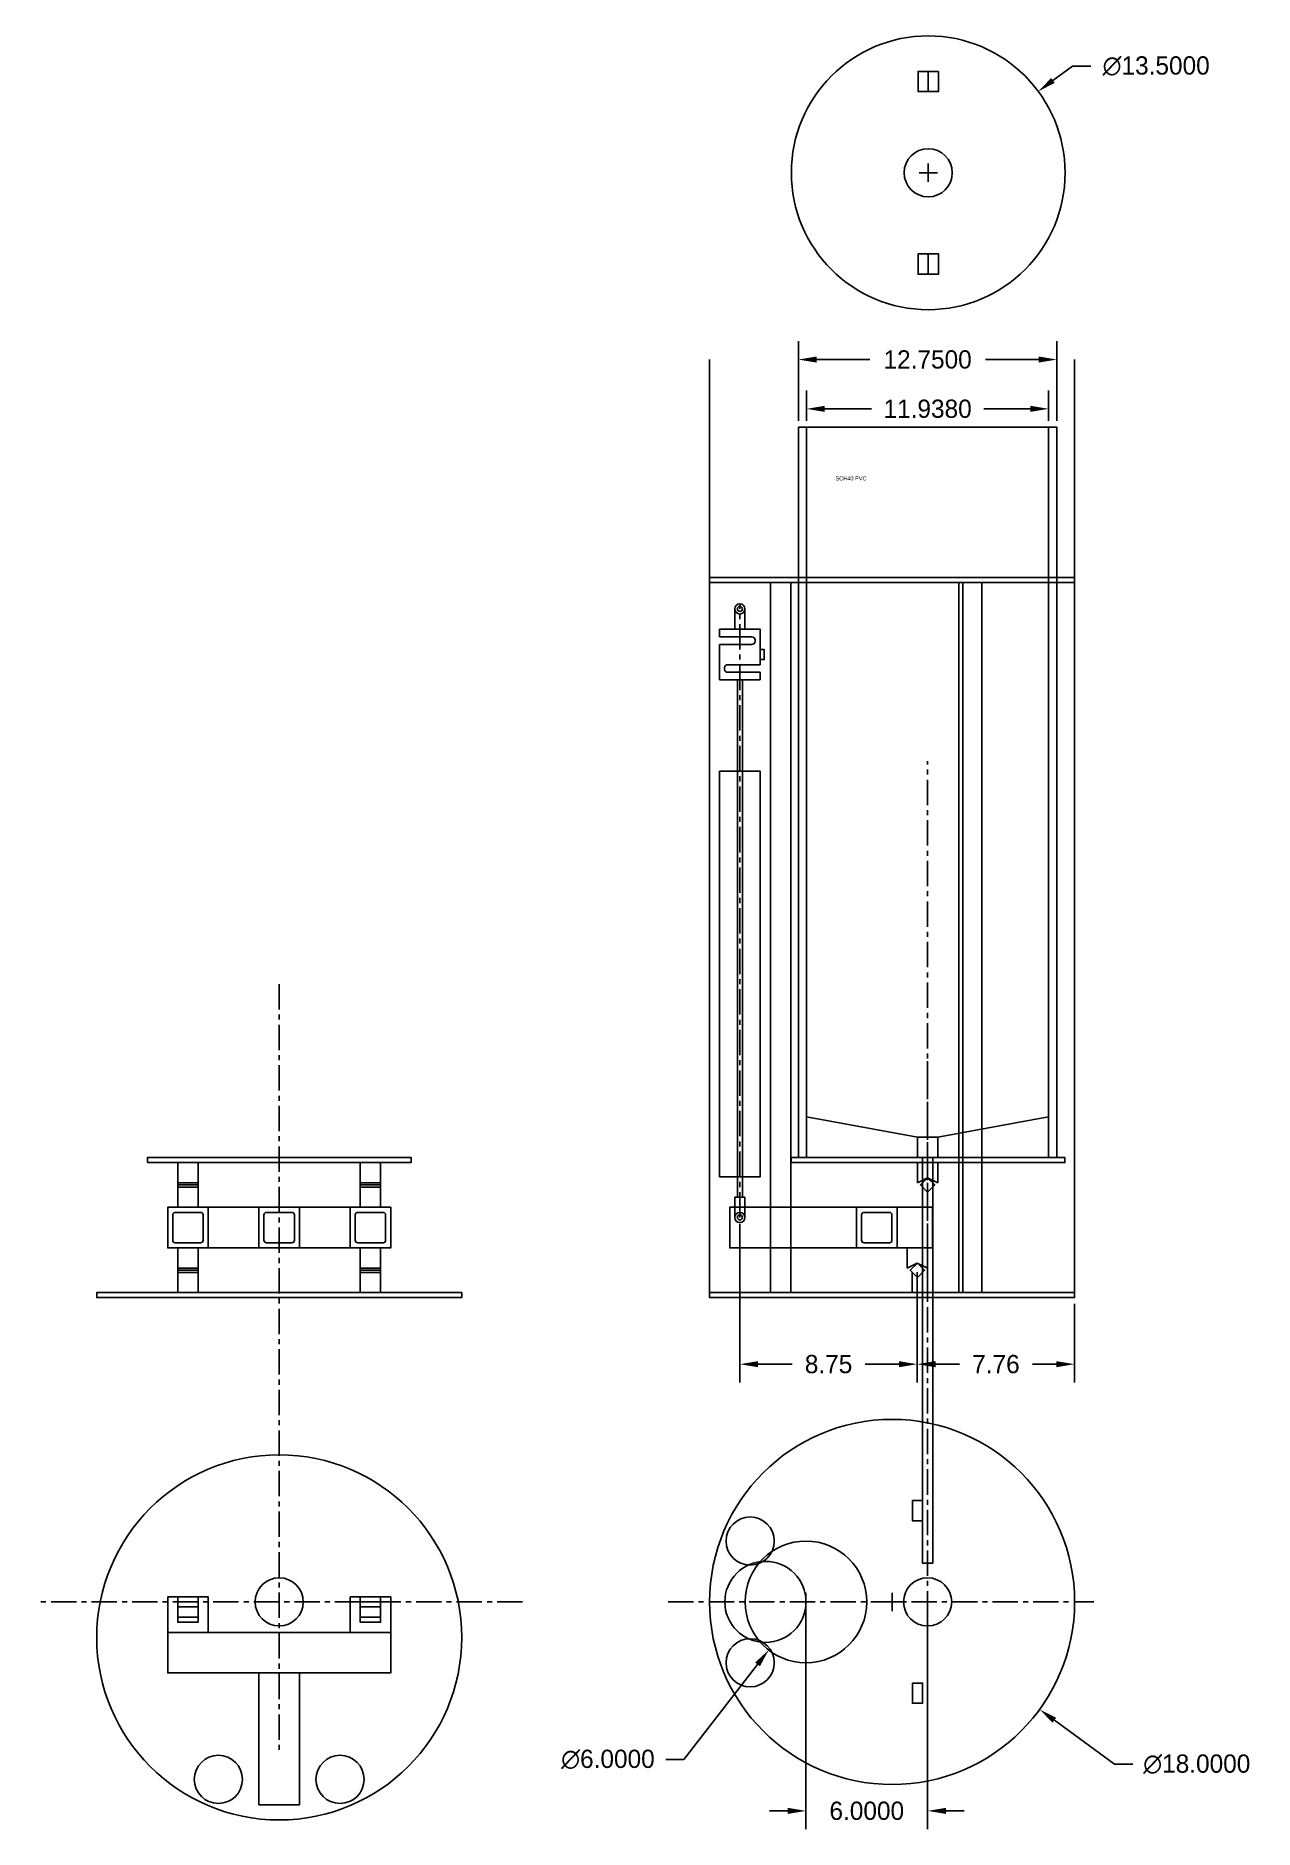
# Model space of a CAD drawing. Header units: inches. Extents: x 0.2 to 60.2, y -30.1 to 58.3.
import ezdxf

# ---------------------------------------------------------------- set-up
doc = ezdxf.new("R2010")
doc.units = ezdxf.units.IN
doc.header["$MEASUREMENT"] = 0
doc.linetypes.add('CENTER', pattern=[2, 1.25, -0.25, 0.25, -0.25])
doc.dimstyles.get("Standard").update_dxf_attribs({"dimtxt": 0.18, "dimasz": 0.18, "dimexe": 0.18, "dimexo": 0.0625, "dimgap": 0.09, "dimtad": 0, "dimtih": 1, "dimtoh": 1, "dimdec": 4, "dimzin": 0, "dimdsep": 46, "dimtxsty": 'Standard', "dimcen": 0.09, "dimadec": 0, "dimazin": 0, "dimtfac": 1, "dimtdec": 4, "dimtofl": 0, "dimtmove": 0, "dimatfit": 3, "dimfxl": 0, "dimtolj": 1, "dimtzin": 0, "dimarcsym": 0})

# ---------------------------------------------------------------- blocks, each defined once
blk = doc.blocks.new('*D1')
at = {"color": 0, "lineweight": -2}
for p, q in [((38.171, 39.285), (38.171, 40.783)), ((50.109, 39.285), (50.109, 40.783)), ((39.071, 39.883), (41.365, 39.883)), ((49.209, 39.883), (46.915, 39.883))]:
    blk.add_line(p, q, dxfattribs=at)
at = {"color": 0}
for points in [[(39.071, 40.033), (39.071, 39.733), (38.171, 39.883)], [(49.209, 40.033), (49.209, 39.733), (50.109, 39.883)]]:
    blk.add_solid(points, dxfattribs=at)
at = {"layer": 'Defpoints', "color": 0}
for p in [(50.109, 39.883), (38.171, 38.973), (50.109, 38.973)]:
    blk.add_point(p, dxfattribs=at)
at = {"color": 0, "insert": (44.14, 39.883), "char_height": 0.9, "attachment_point": 5}
blk.add_mtext('\\A1;11.9380', dxfattribs=at)
blk = doc.blocks.new('*D2')
at = {"color": 0, "lineweight": -2}
for p, q in [((37.765, 39.285), (37.765, 43.214)), ((50.515, 39.285), (50.515, 43.214)), ((38.665, 42.314), (41.29, 42.314)), ((49.615, 42.314), (46.99, 42.314))]:
    blk.add_line(p, q, dxfattribs=at)
at = {"color": 0}
for points in [[(38.665, 42.464), (38.665, 42.164), (37.765, 42.314)], [(49.615, 42.464), (49.615, 42.164), (50.515, 42.314)]]:
    blk.add_solid(points, dxfattribs=at)
at = {"layer": 'Defpoints', "color": 0}
for p in [(50.515, 42.314), (37.765, 38.973), (50.515, 38.973)]:
    blk.add_point(p, dxfattribs=at)
at = {"color": 0, "insert": (44.14, 42.314), "char_height": 0.9, "attachment_point": 5}
blk.add_mtext('\\A1;12.7500', dxfattribs=at)
blk = doc.blocks.new('*D3')
at = {"color": 0, "lineweight": -2}
for p, q in [((43.629, -2.671), (43.629, -8.116)), ((51.39, -4.248), (51.39, -8.116)), ((44.529, -7.216), (45.709, -7.216)), ((50.49, -7.216), (49.309, -7.216))]:
    blk.add_line(p, q, dxfattribs=at)
at = {"color": 0}
for points in [[(44.529, -7.066), (44.529, -7.366), (43.629, -7.216)], [(50.49, -7.066), (50.49, -7.366), (51.39, -7.216)]]:
    blk.add_solid(points, dxfattribs=at)
at = {"layer": 'Defpoints', "color": 0}
for p in [(43.629, -2.358), (51.39, -3.936), (51.39, -7.216)]:
    blk.add_point(p, dxfattribs=at)
at = {"color": 0, "insert": (47.509, -7.216), "char_height": 0.9, "attachment_point": 5}
blk.add_mtext('\\A1;7.76', dxfattribs=at)
blk = doc.blocks.new('*D4')
at = {"color": 0, "lineweight": -2}
for p, q in [((34.882, -0.294), (34.882, -8.116)), ((43.629, -2.983), (43.629, -8.116)), ((35.782, -7.216), (37.455, -7.216)), ((42.729, -7.216), (41.055, -7.216))]:
    blk.add_line(p, q, dxfattribs=at)
at = {"color": 0}
for points in [[(35.782, -7.066), (35.782, -7.366), (34.882, -7.216)], [(42.729, -7.066), (42.729, -7.366), (43.629, -7.216)]]:
    blk.add_solid(points, dxfattribs=at)
at = {"layer": 'Defpoints', "color": 0}
for p in [(34.882, 0.018), (43.629, -2.671), (34.882, -7.216)]:
    blk.add_point(p, dxfattribs=at)
at = {"color": 0, "insert": (39.255, -7.216), "char_height": 0.9, "attachment_point": 5}
blk.add_mtext('\\A1;8.75', dxfattribs=at)
blk = doc.blocks.new('*D5')
at = {"color": 0, "lineweight": -2}
for p, q in [((51.285, 56.784), (50.321, 56.071)), ((52.185, 56.784), (51.285, 56.784)), ((43.72, 51.521), (44.62, 51.521)), ((44.17, 51.071), (44.17, 51.971))]:
    blk.add_line(p, q, dxfattribs=at)
at = {"color": 0}
blk.add_solid([(50.231, 56.191), (50.41, 55.95), (49.597, 55.535)], dxfattribs=at)
at = {"layer": 'Defpoints', "color": 0}
for p in [(49.597, 55.535), (38.743, 47.507)]:
    blk.add_point(p, dxfattribs=at)
at = {"color": 0, "insert": (55.41, 56.784), "char_height": 0.9, "attachment_point": 5}
blk.add_mtext('\\A1;∅13.5000', dxfattribs=at)
blk = doc.blocks.new('*D6')
at = {"color": 0, "lineweight": -2}
for p, q in [((38.14, -19.248), (38.14, -30.138)), ((44.14, -19.248), (44.14, -30.138)), ((37.24, -29.238), (36.34, -29.238)), ((45.04, -29.238), (45.94, -29.238))]:
    blk.add_line(p, q, dxfattribs=at)
at = {"color": 0}
for points in [[(37.24, -29.088), (37.24, -29.388), (38.14, -29.238)], [(45.04, -29.088), (45.04, -29.388), (44.14, -29.238)]]:
    blk.add_solid(points, dxfattribs=at)
at = {"layer": 'Defpoints', "color": 0}
for p in [(38.14, -18.936), (44.14, -18.936), (38.14, -29.238)]:
    blk.add_point(p, dxfattribs=at)
at = {"color": 0, "insert": (41.14, -29.238), "char_height": 0.9, "attachment_point": 5}
blk.add_mtext('\\A1;6.0000', dxfattribs=at)
blk = doc.blocks.new('*D8')
at = {"color": 0, "lineweight": -2}
for p, q in [((38.14, -19.386), (38.14, -18.486)), ((37.69, -18.936), (38.59, -18.936)), ((32.126, -26.701), (35.752, -22.019)), ((31.226, -26.701), (32.126, -26.701))]:
    blk.add_line(p, q, dxfattribs=at)
at = {"color": 0}
blk.add_solid([(35.633, -21.927), (35.871, -22.111), (36.303, -21.308)], dxfattribs=at)
at = {"layer": 'Defpoints', "color": 0}
for p in [(39.977, -16.564), (36.303, -21.308)]:
    blk.add_point(p, dxfattribs=at)
at = {"color": 0, "insert": (28.376, -26.701), "char_height": 0.9, "attachment_point": 5}
blk.add_mtext('\\A1;∅6.0000', dxfattribs=at)
blk = doc.blocks.new('*D9')
at = {"color": 0, "lineweight": -2}
for p, q in [((42.39, -19.386), (42.39, -18.486)), ((41.94, -18.936), (42.84, -18.936)), ((53.363, -26.936), (50.389, -24.768)), ((54.263, -26.936), (53.363, -26.936))]:
    blk.add_line(p, q, dxfattribs=at)
at = {"color": 0}
blk.add_solid([(50.478, -24.647), (50.301, -24.889), (49.662, -24.238)], dxfattribs=at)
at = {"layer": 'Defpoints', "color": 0}
for p in [(35.118, -13.633), (49.662, -24.238)]:
    blk.add_point(p, dxfattribs=at)
at = {"color": 0, "insert": (57.413, -26.936), "char_height": 0.9, "attachment_point": 5}
blk.add_mtext('\\A1;∅18.0000', dxfattribs=at)

msp = doc.modelspace()

# ---------------------------------------------------------------- linework, layer by layer
at = {"color": 3}
for p, q in [((44.17031, 56.52141), (44.17031, 55.52141)), ((34.63199, 30.01841), (34.63199, 29.01841)), ((35.13199, 29.01841), (35.13199, 30.01841)), ((33.88199, 29.0184), (35.88199, 29.0184)), ((33.88199, 28.6434), (33.88199, 29.0184)), ((33.88199, 28.6434), (35.47824, 28.6434)), ((34.63199, 29.01841), (35.13199, 29.01841)), ((35.63199, 28.48965), (35.63199, 28.42215)), ((35.88199, 29.0184), (35.88199, 27.2684)), ((33.88199, 26.5184), (33.88199, 28.2684)), ((35.47824, 28.2684), (33.88199, 28.2684)), ((34.13199, 27.11465), (34.13199, 27.04715)), ((35.88199, 27.2684), (34.28574, 27.2684)), ((34.28574, 26.8934), (35.88199, 26.8934)), ((35.88199, 26.8934), (35.88199, 26.5184)), ((35.88199, 26.5184), (33.88199, 26.5184)), ((34.63199, 26.5184), (35.13199, 26.5184)), ((43.63669, 1.72248), (43.63669, 2.72248)), ((44.63669, 2.72248), (43.63669, 2.72248)), ((44.63669, 1.72248), (44.63669, 2.72248)), ((44.13669, 1.97248), (43.63669, 1.72248)), ((44.13669, 1.97248), (44.63669, 1.72248)), ((34.63199, 0.0184), (34.63199, 1.0184)), ((34.63199, 1.0184), (35.13199, 1.0184)), ((35.13199, 1.0184), (35.13199, 0.0184)), ((44.13199, -1.48162), (43.13199, -1.48162)), ((43.13199, -2.48162), (43.13199, -1.48162)), ((44.13199, -2.48162), (44.13199, -1.48162)), ((43.63199, -2.23162), (43.13199, -2.48162)), ((43.63199, -2.23162), (44.13199, -2.48162))]:
    msp.add_line(p, q, dxfattribs=at)
at = {"color": 4}
for p, q in [((33.38998, -3.6857), (33.38998, 42.3143)), ((51.38998, -3.6857), (51.38998, 42.3143))]:
    msp.add_line(p, q, dxfattribs=at)
at = {"color": 3, "linetype": 'CENTER'}
msp.add_line((34.88199, 0.0184), (34.88199, 30.26841), dxfattribs=at)
at = {"color": 4, "linetype": 'CENTER'}
for p, q in [((44.14001, -23.64886), (44.14001, 22.52141)), ((12.16498, 11.52141), (12.16498, -26.47859)), ((24.16501, -18.9357), (0.16501, -18.9357)), ((31.34498, -18.9357), (52.34498, -18.9357))]:
    msp.add_line(p, q, dxfattribs=at)
at = {"linetype": 'CENTER'}
msp.add_line((44.13998, -4.02749), (44.13998, 7.97251), dxfattribs=at)
for p, q in [((38.17098, 4.97251), (43.63998, 3.97251)), ((50.10898, 4.97251), (44.63998, 3.97251))]:
    msp.add_line(p, q)
at = {"color": 1}
for p, q in [((8.16498, 1.62196), (7.16498, 1.62196)), ((16.16498, 1.62196), (17.16498, 1.62196)), ((43.89001, 1.51646), (43.89001, 0.51646)), ((44.39001, 1.52035), (44.39001, 0.52035)), ((44.42031, 0.52035), (43.92031, 0.51646)), ((8.16498, -2.58214), (7.16498, -2.58214)), ((16.16498, -2.58214), (17.16498, -2.58214)), ((43.38531, -2.68764), (43.38531, -3.68764)), ((43.88531, -2.68375), (43.88531, -3.68375))]:
    msp.add_line(p, q, dxfattribs=at)
at = {"color": 3}
for points in [[(44.67031, 56.52141), (43.67031, 56.52141), (43.67031, 55.52141), (44.67031, 55.52141)], [(44.67031, 47.52141), (43.67031, 47.52141), (43.67031, 46.52141), (44.67031, 46.52141)], [(44.17031, 46.52141), (44.67031, 46.52141), (44.67031, 47.52141), (44.17031, 47.52141)], [(44.17031, 46.52141), (44.17031, 46.52141), (44.17031, 46.52141), (44.17031, 46.52141)], [(35.88199, 28.0184), (36.08199, 28.0184), (36.08199, 27.5184), (35.88199, 27.5184)], [(34.75699, 26.51841), (35.00699, 26.51841), (35.00699, 1.0184), (34.75699, 1.0184)], [(33.88199, 2.0184), (35.88199, 2.0184), (35.88199, 22.0184), (33.88199, 22.0184)], [(8.16498, 1.72248), (7.16498, 1.72248), (7.16498, 2.72248), (8.16498, 2.72248)], [(16.16498, 1.72248), (17.16498, 1.72248), (17.16498, 2.72248), (16.16498, 2.72248)], [(6.66498, -1.48162), (8.66498, -1.48162), (8.66498, 0.51838), (6.66498, 0.51838)], [(6.66498, 0.51838), (17.66498, 0.51838), (17.66498, -1.4816), (6.66498, -1.4816)], [(11.16498, -1.4816), (13.16498, -1.4816), (13.16498, 0.5184), (11.16498, 0.5184)], [(17.66498, -1.48162), (15.66498, -1.48162), (15.66498, 0.51838), (17.66498, 0.51838)], [(40.63201, -1.4816), (34.38201, -1.4816), (34.38201, 0.5184), (40.63201, 0.5184)], [(42.63201, 0.5184), (40.63201, 0.5184), (40.63201, -1.4816), (42.63201, -1.4816)], [(42.63201, -1.4816), (44.38201, -1.4816), (44.38201, 0.5184), (42.63201, 0.5184)], [(8.16498, -2.48162), (7.16498, -2.48162), (7.16498, -1.48162), (8.16498, -1.48162)], [(16.16498, -2.48162), (17.16498, -2.48162), (17.16498, -1.48162), (16.16498, -1.48162)], [(6.66498, -20.43568), (8.66498, -20.43568), (8.66498, -18.68568), (6.66498, -18.68568)], [(8.16499, -18.93568), (7.16499, -18.93568), (7.16499, -19.93568), (8.16499, -19.93568)], [(17.66498, -20.43568), (15.66498, -20.43568), (15.66498, -18.68568), (17.66498, -18.68568)], [(16.16501, -18.9357), (17.16501, -18.9357), (17.16501, -19.9357), (16.16501, -19.9357)], [(6.66498, -20.43568), (17.66498, -20.43568), (17.66498, -22.43568), (6.66498, -22.43568)], [(11.16498, -22.43568), (13.16498, -22.43568), (13.16498, -28.93568), (11.16498, -28.93568)]]:
    msp.add_lwpolyline(points, close=True, dxfattribs=at)
for points in [[(37.76498, 2.97251), (50.51498, 2.97251), (50.51498, 38.97251), (37.76498, 38.97251)], [(37.76498, 2.97251), (38.17098, 2.97251), (38.17098, 38.97251), (37.76498, 38.97251)], [(50.51498, 2.97251), (50.10898, 2.97251), (50.10898, 38.97251), (50.51498, 38.97251)], [(33.38998, 31.3143), (51.38998, 31.3143), (51.38998, 31.5643), (33.38998, 31.5643)], [(36.38998, -3.6857), (37.38998, -3.6857), (37.38998, 31.3143), (36.38998, 31.3143)], [(45.67201, -3.6857), (45.87201, -3.6857), (45.87201, 31.3143), (45.67201, 31.3143)], [(45.87201, -3.6857), (46.82201, -3.6857), (46.82201, 31.3143), (45.87201, 31.3143)], [(43.63998, 2.97251), (44.63998, 2.97251), (44.63998, 3.97251), (43.63998, 3.97251)], [(5.66498, 2.72248), (18.66498, 2.72248), (18.66498, 2.97248), (5.66498, 2.97248)], [(37.41308, 2.97251), (50.91308, 2.97251), (50.91308, 2.72251), (37.41308, 2.72251)], [(21.16498, -3.6857), (3.16498, -3.6857), (3.16498, -3.9357), (21.16498, -3.9357)], [(51.38998, -3.6857), (33.38998, -3.6857), (33.38998, -3.9357), (51.38998, -3.9357)]]:
    msp.add_lwpolyline(points, close=True)
at = {"color": 4}
msp.add_lwpolyline([(43.88998, 2.97251), (44.38998, 2.97251), (44.38998, -17.02749), (43.88998, -17.02749)], close=True, dxfattribs=at)
at = {"color": 1}
for points in [[(44.13806, 1.97551), (43.78451, 1.62196), (44.13806, 1.2684), (44.49162, 1.62196)], [(8.16498, 1.51646), (7.16498, 1.51646), (7.16498, 1.72248), (8.16498, 1.72248)], [(8.16498, 0.51838), (7.16498, 0.51838), (7.16498, 1.51838), (8.16498, 1.51838)], [(16.16498, 1.51646), (17.16498, 1.51646), (17.16498, 1.72248), (16.16498, 1.72248)], [(16.16498, 0.51838), (17.16498, 0.51838), (17.16498, 1.51838), (16.16498, 1.51838)], [(8.16498, -2.68764), (7.16498, -2.68764), (7.16498, -2.48162), (8.16498, -2.48162)], [(16.16498, -2.68764), (17.16498, -2.68764), (17.16498, -2.48162), (16.16498, -2.48162)], [(43.63336, -2.22859), (43.27981, -2.58214), (43.63336, -2.9357), (43.98692, -2.58214)], [(8.16498, -3.6857), (7.16498, -3.6857), (7.16498, -2.68764), (8.16498, -2.68764)], [(16.16498, -3.6857), (17.16498, -3.6857), (17.16498, -2.68764), (16.16498, -2.68764)], [(43.39001, -13.9357), (43.89001, -13.9357), (43.89001, -14.9357), (43.39001, -14.9357)], [(8.16499, -19.68568), (7.16499, -19.68568), (7.16499, -19.18568), (8.16499, -19.18568)], [(8.16501, -19.1857), (7.16501, -19.1857), (7.16501, -18.6857), (8.16501, -18.6857)], [(16.16501, -18.6857), (17.16501, -18.6857), (17.16501, -19.1857), (16.16501, -19.1857)], [(16.16501, -19.6857), (17.16501, -19.6857), (17.16501, -19.1857), (16.16501, -19.1857)], [(43.39001, -22.9357), (43.89001, -22.9357), (43.89001, -23.9357), (43.39001, -23.9357)]]:
    msp.add_lwpolyline(points, close=True, dxfattribs=at)
at = {"color": 3}
for points in [[(7.03998, -1.2316), (8.28998, -1.2316, 0.41421356), (8.41498, -1.1066), (8.41498, 0.1434, 0.41421356), (8.28998, 0.2684), (7.03998, 0.2684, 0.41421356), (6.91498, 0.1434), (6.91498, -1.1066, 0.41421356)], [(11.53998, -1.2316), (12.78998, -1.2316, 0.41421356), (12.91498, -1.1066), (12.91498, 0.1434, 0.41421356), (12.78998, 0.2684), (11.53998, 0.2684, 0.41421356), (11.41498, 0.1434), (11.41498, -1.1066, 0.41421356)], [(17.28998, -1.2316), (16.03998, -1.2316, -0.41421356), (15.91498, -1.1066), (15.91498, 0.1434, -0.41421356), (16.03998, 0.2684), (17.28998, 0.2684, -0.41421356), (17.41498, 0.1434), (17.41498, -1.1066, -0.41421356)], [(42.25701, -1.2316), (41.00701, -1.2316, -0.41421356), (40.88201, -1.1066), (40.88201, 0.1434, -0.41421356), (41.00701, 0.2684), (42.25701, 0.2684, -0.41421356), (42.38201, 0.1434), (42.38201, -1.1066, -0.41421356)]]:
    msp.add_lwpolyline(points, format="xyb", close=True, dxfattribs=at)
for centre, radius in [((44.17031, 51.52141), 6.75), ((44.17031, 51.52141), 1.1875), ((42.38998, -18.9357), 9), ((12.16501, -20.68572), 9), ((35.38998, -15.9357), 1.1875), ((12.16501, -18.9357), 1.1875), ((44.14001, -18.9357), 1.1875), ((35.38998, -21.9357), 1.1875), ((9.16502, -27.68572), 1.1875), ((15.16502, -27.68572), 1.1875)]:
    msp.add_circle(centre, radius)
for centre, radius in [((34.88199, 30.01841), 0.25), ((34.88199, 30.01841), 0.125), ((34.88199, 0.0184), 0.25), ((34.88199, 0.0184), 0.125), ((36.14001, -18.9357), 2)]:
    msp.add_circle(centre, radius, dxfattribs=at)
at = {"color": 6}
msp.add_circle((38.14001, -18.9357), 3, dxfattribs=at)
at = {"color": 3}
for centre, start, end in [((35.47824, 28.48965), 0, 90), ((35.47824, 28.42215), 270, 0), ((34.28574, 27.11465), 90, 180), ((34.28574, 27.04715), 180, 270)]:
    msp.add_arc(centre, 0.15375, start, end, dxfattribs=at)

# ---------------------------------------------------------------- texts
at = {"insert": (39.5948, 36.55246), "char_height": 0.2, "width": 8.7399, "attachment_point": 1}
msp.add_mtext('SCH40 PVC', dxfattribs=at)

# ---------------------------------------------------------------- dimensions: what is measured, and where the dimension line sits
for p1, p2, picture, middle in [((38.74349, 47.50741), (49.59712, 55.53541), '*D5', (55.41006, 56.78391)), ((35.11771, -13.63342), (49.66225, -24.23797), '*D9', (57.41326, -26.9364))]:
    dim = msp.add_diameter_dim_2p(p1=p1, p2=p2, dimstyle='Standard', override={"dimscale": 5})
    dim.commit()
    dim.dimension.update_dxf_attribs({"geometry": picture, "text_midpoint": middle, "dimtype": 163})
for base, p1, p2, override, picture, middle in [((50.51498, 42.3143), (37.76498, 38.97251), (50.51498, 38.97251), {"dimscale": 5}, '*D2', (44.13998, 42.3143)), ((50.10898, 39.88314), (38.17098, 38.97251), (50.10898, 38.97251), {"dimscale": 5}, '*D1', (44.13998, 39.88314)), ((34.88199, -7.21611), (43.62867, -2.67078), (34.88199, 0.0184), {"dimscale": 5, "dimdec": 2}, '*D4', (39.25533, -7.21611)), ((51.38998, -7.21611), (43.62867, -2.35828), (51.38998, -3.9357), {"dimscale": 5, "dimdec": 2}, '*D3', (47.50933, -7.21611))]:
    dim = msp.add_linear_dim(base=base, p1=p1, p2=p2, dimstyle='Standard', override=override)
    dim.commit()
    dim.dimension.update_dxf_attribs({"geometry": picture, "text_midpoint": middle})
at = {"color": 6}
dim = msp.add_diameter_dim_2p(p1=(39.97694, -16.56384), p2=(36.30308, -21.30755), dimstyle='Standard', override={"dimscale": 5}, dxfattribs=at)
dim.commit()
dim.dimension.update_dxf_attribs({"geometry": '*D8', "text_midpoint": (28.37634, -26.70058), "dimtype": 163})
dim = msp.add_linear_dim(base=(38.14001, -29.23791), p1=(44.14001, -18.9357), p2=(38.14001, -18.9357), dimstyle='Standard', override={"dimscale": 5}, dxfattribs=at)
dim.commit()
dim.dimension.update_dxf_attribs({"geometry": '*D6', "text_midpoint": (41.14001, -29.23791)})

doc.saveas('drawing.dxf')
